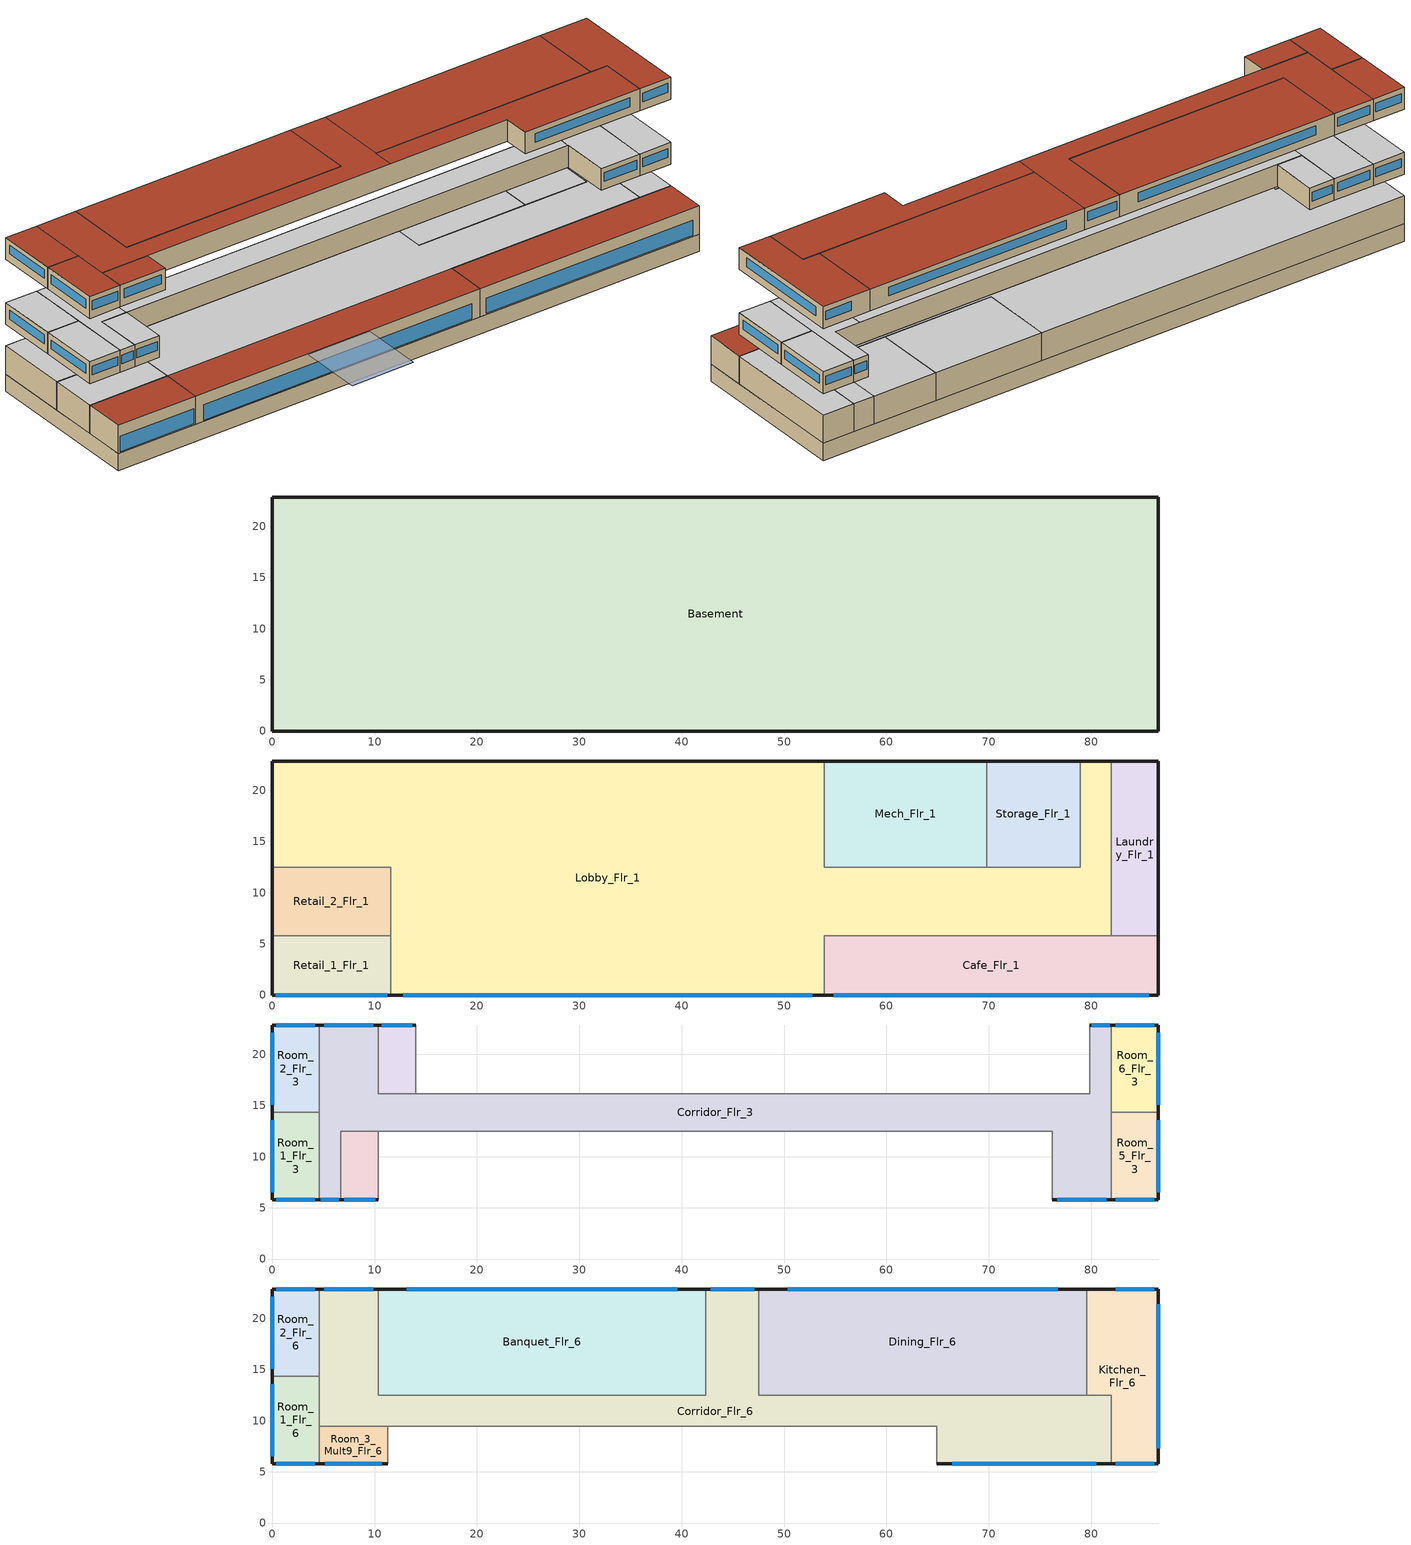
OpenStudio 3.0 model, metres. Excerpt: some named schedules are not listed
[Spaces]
Basement
 floor ground (ext-slab): 86.56,22.86 86.56,0 0,0 0,22.86 z-2.44
 wall ground (Underground Wall Non-res): 86.56,0 86.56,22.86 0,22.86 0,0 86.56,0 z-2.44:0
Storage_Flr_1
 floor to Basement (INT-FLOOR-TOPSIDE): 78.94,22.86 78.94,12.5 69.8,12.5 69.8,22.86 z0
 wall outside (Mass Non-res Ext Wall): 78.94,22.86 69.8,22.86 z0:3.96
 wall to Mech_Flr_1 (int-walls): 69.8,22.86 69.8,12.5 z0:3.96
 wall to Lobby_Flr_1 (int-walls): 69.8,12.5 78.94,12.5 78.94,22.86 z0:3.96
 ceiling adiabatic (INT-FLOOR-UNDERSIDE): 78.94,12.5 78.94,22.86 69.8,22.86 69.8,12.5 z3.96
Cafe_Flr_1
 floor to Basement (INT-FLOOR-TOPSIDE): 86.56,5.79 86.56,0 53.95,0 53.95,5.79 z0
 wall outside (Mass Non-res Ext Wall): 53.95,0 86.56,0 86.56,5.79 z0:3.96
 wall to Lobby_Flr_1 (int-walls): 81.99,5.79 53.95,5.79 53.95,0 z0:3.96
 wall to Laundry_Flr_1 (int-walls): 86.56,5.79 81.99,5.79 z0:3.96
 window (Window Non-res Fixed): 54.88,0 85.63,0 z0.15:2.29
 roof outside (IEAD Res Roof): 86.56,0 86.56,5.79 53.95,5.79 53.95,0 z3.96
Laundry_Flr_1
 floor to Basement (INT-FLOOR-TOPSIDE): 86.56,22.86 86.56,5.79 81.99,5.79 81.99,22.86 z0
 wall outside (Mass Non-res Ext Wall): 86.56,5.79 86.56,22.86 81.99,22.86 z0:3.96
 wall to Lobby_Flr_1 (int-walls): 81.99,22.86 81.99,5.79 z0:3.96
 ceiling adiabatic (INT-FLOOR-UNDERSIDE): 86.56,5.79 86.56,22.86 81.99,22.86 81.99,5.79 z3.96
Lobby_Flr_1
 floor to Basement (INT-FLOOR-TOPSIDE): 53.95,22.86 53.95,0 11.58,0 11.58,12.5 0,12.5 0,22.86 z0; 81.99,22.86 81.99,5.79 53.95,5.79 53.95,12.5 78.94,12.5 78.94,22.86 z0
 wall outside (Mass Non-res Ext Wall): 53.95,22.86 0,22.86 0,12.5 / 11.58,0 53.95,0 / 81.99,22.86 78.94,22.86 z0:3.96
 wall to Mech_Flr_1 (int-walls): 69.8,12.5 53.95,12.5 53.95,22.86 z0:3.96
 wall to Retail_2_Flr_1 (int-walls): 0,12.5 11.58,12.5 11.58,5.79 z0:3.96
 wall to Retail_1_Flr_1 (int-walls): 11.58,5.79 11.58,0 z0:3.96
 window (Window Non-res Fixed): 12.79,0 52.74,0 z0.15:2.29
 ceiling adiabatic (INT-FLOOR-UNDERSIDE): 81.99,5.79 81.99,22.86 78.94,22.86 78.94,12.5 53.95,12.5 53.95,22.86 0,22.86 0,12.5 11.58,12.5 11.58,5.79 z3.96
 roof outside (IEAD Res Roof): 53.95,0 53.95,5.79 11.58,5.79 11.58,0 z3.96
Mech_Flr_1
 floor to Basement (INT-FLOOR-TOPSIDE): 69.8,22.86 69.8,12.5 53.95,12.5 53.95,22.86 z0
 wall outside (Mass Non-res Ext Wall): 69.8,22.86 53.95,22.86 z0:3.96
 ceiling adiabatic (INT-FLOOR-UNDERSIDE): 69.8,12.5 69.8,22.86 53.95,22.86 53.95,12.5 z3.96
Retail_1_Flr_1
 floor to Basement (INT-FLOOR-TOPSIDE): 11.58,5.79 11.58,0 0,0 0,5.79 z0
 wall outside (Mass Non-res Ext Wall): 0,5.79 0,0 11.58,0 z0:3.96
 wall to Retail_2_Flr_1 (int-walls): 11.58,5.79 0,5.79 z0:3.96
 window (Window Non-res Fixed): 0.33,0 11.25,0 z0.15:2.29
 roof outside (IEAD Res Roof): 11.58,0 11.58,5.79 0,5.79 0,0 z3.96
Retail_2_Flr_1
 floor to Basement (INT-FLOOR-TOPSIDE): 11.58,12.5 11.58,5.79 0,5.79 0,12.5 z0
 wall outside (Mass Non-res Ext Wall): 0,12.5 0,5.79 z0:3.96
 ceiling adiabatic (INT-FLOOR-UNDERSIDE): 11.58,5.79 11.58,12.5 0,12.5 0,5.79 z3.96
Corridor_Flr_3
 floor adiabatic (INT-FLOOR-TOPSIDE): 10.36,22.86 10.36,12.5 6.71,12.5 6.71,5.79 4.57,5.79 4.57,22.86 z7.01; 76.2,16.15 76.2,12.5 10.36,12.5 10.36,16.15 z7.01; 81.99,22.86 81.99,5.79 76.2,5.79 76.2,16.15 79.86,16.15 79.86,22.86 z7.01
 wall outside (Mass Res Ext Wall): 4.57,5.79 6.71,5.79 / 10.36,22.86 4.57,22.86 / 81.99,22.86 79.86,22.86 / 76.2,5.79 81.99,5.79 z7.01:10.06
 wall adiabatic (int-walls): 79.86,22.86 79.86,16.15 10.36,16.15 10.36,22.86 / 6.71,5.79 6.71,12.5 76.2,12.5 76.2,5.79 z7.01:10.06
 wall to Room_5_Flr_3 (int-walls): 81.99,5.79 81.99,14.33 z7.01:10.06
 wall to Room_1_Flr_3 (int-walls): 4.57,14.33 4.57,5.79 z7.01:10.06
 wall to Room_6_Flr_3 (int-walls): 81.99,14.33 81.99,22.86 z7.01:10.06
 wall to Room_2_Flr_3 (int-walls): 4.57,22.86 4.57,14.33 z7.01:10.06
 window (Window Non-res Fixed): 4.76,5.79 6.52,5.79 / 9.86,22.86 5.08,22.86 / 81.81,22.86 80.04,22.86 / 76.71,5.79 81.48,5.79 z8.11:9.33
 ceiling adiabatic (INT-FLOOR-UNDERSIDE): 6.71,5.79 6.71,12.5 10.36,12.5 10.36,22.86 4.57,22.86 4.57,5.79 z10.06; 76.2,12.5 76.2,16.15 10.36,16.15 10.36,12.5 z10.06; 81.99,5.79 81.99,22.86 79.86,22.86 79.86,16.15 76.2,16.15 76.2,5.79 z10.06
Room_5_Flr_3
 floor adiabatic (INT-FLOOR-TOPSIDE): 86.56,14.33 86.56,5.79 81.99,5.79 81.99,14.33 z7.01
 wall outside (Mass Res Ext Wall): 81.99,5.79 86.56,5.79 86.56,14.33 z7.01:10.06
 wall to Room_6_Flr_3 (int-walls): 86.56,14.33 81.99,14.33 z7.01:10.06
 window (Window Res Fixed): 86.56,6.54 86.56,13.58 / 82.39,5.79 86.16,5.79 z8.11:9.33
 ceiling adiabatic (INT-FLOOR-UNDERSIDE): 86.56,5.79 86.56,14.33 81.99,14.33 81.99,5.79 z10.06
Room_1_Flr_3
 floor adiabatic (INT-FLOOR-TOPSIDE): 4.57,14.33 4.57,5.79 0,5.79 0,14.33 z7.01
 wall outside (Mass Res Ext Wall): 0,14.33 0,5.79 4.57,5.79 z7.01:10.06
 wall to Room_2_Flr_3 (int-walls): 4.57,14.33 0,14.33 z7.01:10.06
 window (Window Res Fixed): 0.4,5.79 4.17,5.79 / 0,13.58 0,6.54 z8.11:9.33
 ceiling adiabatic (INT-FLOOR-UNDERSIDE): 4.57,5.79 4.57,14.33 0,14.33 0,5.79 z10.06
Room_2_Flr_3
 floor adiabatic (INT-FLOOR-TOPSIDE): 4.57,22.86 4.57,14.33 0,14.33 0,22.86 z7.01
 wall outside (Mass Res Ext Wall): 4.57,22.86 0,22.86 0,14.33 z7.01:10.06
 window (Window Res Fixed): 4.17,22.86 0.4,22.86 / 0,22.11 0,15.07 z8.11:9.33
 ceiling adiabatic (INT-FLOOR-UNDERSIDE): 4.57,14.33 4.57,22.86 0,22.86 0,14.33 z10.06
Room_3_Mult19_Flr_3
 floor adiabatic (INT-FLOOR-TOPSIDE): 10.36,12.5 10.36,5.79 6.71,5.79 6.71,12.5 z7.01
 wall outside (Mass Res Ext Wall): 6.71,5.79 10.36,5.79 z7.01:10.06
 wall adiabatic (int-walls): 10.36,5.79 10.36,12.5 6.71,12.5 6.71,5.79 z7.01:10.06
 window (Window Res Fixed): 7.03,5.79 10.04,5.79 z8.11:9.33
 ceiling adiabatic (INT-FLOOR-UNDERSIDE): 10.36,5.79 10.36,12.5 6.71,12.5 6.71,5.79 z10.06
Room_4_Mult19_Flr_3
 floor adiabatic (INT-FLOOR-TOPSIDE): 14.02,22.86 14.02,16.15 10.36,16.15 10.36,22.86 z7.01
 wall outside (Mass Res Ext Wall): 14.02,22.86 10.36,22.86 z7.01:10.06
 wall adiabatic (int-walls): 10.36,22.86 10.36,16.15 14.02,16.15 14.02,22.86 z7.01:10.06
 window (Window Res Fixed): 13.7,22.86 10.68,22.86 z8.11:9.33
 ceiling adiabatic (INT-FLOOR-UNDERSIDE): 14.02,16.15 14.02,22.86 10.36,22.86 10.36,16.15 z10.06
Room_6_Flr_3
 floor adiabatic (INT-FLOOR-TOPSIDE): 86.56,22.86 86.56,14.33 81.99,14.33 81.99,22.86 z7.01
 wall outside (Mass Res Ext Wall): 86.56,14.33 86.56,22.86 81.99,22.86 z7.01:10.06
 window (Window Res Fixed): 86.56,15.07 86.56,22.11 / 86.16,22.86 82.39,22.86 z8.11:9.33
 ceiling adiabatic (INT-FLOOR-UNDERSIDE): 86.56,14.33 86.56,22.86 81.99,22.86 81.99,14.33 z10.06
Banquet_Flr_6
 floor adiabatic (INT-FLOOR-TOPSIDE): 42.37,22.86 42.37,12.5 10.36,12.5 10.36,22.86 z16.15
 wall outside (Mass Res Ext Wall): 42.37,22.86 10.36,22.86 z16.15:19.2
 wall to Corridor_Flr_6 (int-walls): 10.36,22.86 10.36,12.5 42.37,12.5 42.37,22.86 z16.15:19.2
 window (Window Non-res Fixed): 39.57,22.86 13.16,22.86 z17.26:18.48
 roof outside (IEAD Res Roof): 42.37,12.5 42.37,22.86 10.36,22.86 10.36,12.5 z19.2
Corridor_Flr_6
 floor adiabatic (INT-FLOOR-TOPSIDE): 47.55,22.86 47.55,12.5 81.99,12.5 81.99,5.79 64.92,5.79 64.92,9.45 4.57,9.45 4.57,22.86 10.36,22.86 10.36,12.5 42.37,12.5 42.37,22.86 z16.15
 wall outside (Mass Res Ext Wall): 10.36,22.86 4.57,22.86 / 47.55,22.86 42.37,22.86 / 64.92,5.79 81.99,5.79 z16.15:19.2
 wall adiabatic (int-walls): 4.57,22.86 4.57,9.45 64.92,9.45 64.92,5.79 / 81.99,12.5 47.55,12.5 z16.15:19.2
 wall to Dining_Flr_6 (int-walls): 47.55,12.5 47.55,22.86 z16.15:19.2
 wall to Kitchen_Flr_6 (int-walls): 81.99,5.79 81.99,12.5 z16.15:19.2
 window (Window Non-res Fixed): 9.86,22.86 5.08,22.86 / 47.09,22.86 42.82,22.86 / 66.42,5.79 80.5,5.79 z17.26:18.48
 roof outside (IEAD Res Roof): 47.55,9.45 47.55,22.86 42.37,22.86 42.37,12.5 10.36,12.5 10.36,22.86 4.57,22.86 4.57,9.45 z19.2; 81.99,5.79 81.99,12.5 47.55,12.5 47.55,9.45 64.92,9.45 64.92,5.79 z19.2
Room_3_Mult9_Flr_6
 floor adiabatic (INT-FLOOR-TOPSIDE): 11.28,9.45 11.28,5.79 4.57,5.79 4.57,9.45 z16.15
 wall outside (Mass Res Ext Wall): 4.57,5.79 11.28,5.79 z16.15:19.2
 wall adiabatic (int-walls): 11.28,5.79 11.28,9.45 4.57,9.45 4.57,5.79 z16.15:19.2
 window (Window Res Fixed): 5.16,5.79 10.69,5.79 z17.26:18.48
 roof outside (IEAD Res Roof): 11.28,5.79 11.28,9.45 4.57,9.45 4.57,5.79 z19.2
Dining_Flr_6
 floor adiabatic (INT-FLOOR-TOPSIDE): 79.55,22.86 79.55,12.5 47.55,12.5 47.55,22.86 z16.15
 wall outside (Mass Res Ext Wall): 79.55,22.86 47.55,22.86 z16.15:19.2
 wall to Kitchen_Flr_6 (int-walls): 79.55,12.5 79.55,22.86 z16.15:19.2
 wall adiabatic (int-walls): 47.55,12.5 79.55,12.5 z16.15:19.2
 window (Window Non-res Fixed): 76.75,22.86 50.35,22.86 z17.26:18.48
 roof outside (IEAD Res Roof): 79.55,12.5 79.55,22.86 47.55,22.86 47.55,12.5 z19.2
Kitchen_Flr_6
 floor adiabatic (INT-FLOOR-TOPSIDE): 86.56,22.86 86.56,5.79 81.99,5.79 81.99,12.5 79.55,12.5 79.55,22.86 z16.15
 wall outside (Mass Res Ext Wall): 81.99,5.79 86.56,5.79 86.56,22.86 79.55,22.86 z16.15:19.2
 wall adiabatic (int-walls): 79.55,12.5 81.99,12.5 z16.15:19.2
 window (Window Non-res Fixed): 82.39,5.79 86.16,5.79 / 86.56,7.29 86.56,21.37 / 86.16,22.86 82.39,22.86 z17.26:18.48
 roof outside (IEAD Res Roof): 86.56,5.79 86.56,22.86 79.55,22.86 79.55,12.5 81.99,12.5 81.99,5.79 z19.2
Room_1_Flr_6
 floor adiabatic (INT-FLOOR-TOPSIDE): 4.57,14.33 4.57,5.79 0,5.79 0,14.33 z16.15
 wall outside (Mass Res Ext Wall): 0,14.33 0,5.79 4.57,5.79 z16.15:19.2
 wall adiabatic (int-walls): 4.57,5.79 4.57,14.33 z16.15:19.2
 wall to Room_2_Flr_6 (int-walls): 4.57,14.33 0,14.33 z16.15:19.2
 window (Window Res Fixed): 0.4,5.79 4.17,5.79 / 0,13.58 0,6.54 z17.26:18.48
 roof outside (IEAD Res Roof): 4.57,5.79 4.57,14.33 0,14.33 0,5.79 z19.2
Room_2_Flr_6
 floor adiabatic (INT-FLOOR-TOPSIDE): 4.57,22.86 4.57,14.33 0,14.33 0,22.86 z16.15
 wall outside (Mass Res Ext Wall): 4.57,22.86 0,22.86 0,14.33 z16.15:19.2
 wall adiabatic (int-walls): 4.57,14.33 4.57,22.86 z16.15:19.2
 window (Window Res Fixed): 4.17,22.86 0.4,22.86 / 0,22.11 0,15.07 z17.26:18.48
 roof outside (IEAD Res Roof): 4.57,14.33 4.57,22.86 0,22.86 0,14.33 z19.2
shading: 37.34,-9.14 37.34,0 28.19,0 28.19,-9.14 z3.96
[Site]
USA IL-CHICAGO-OHARE: Latitude {deg}=41.77; Longitude {deg}=-87.75; Time Zone {hr}=-6; Elevation {m}=190; Terrain=City
[Building]
Ref Bldg Large Hotel New2004_v1.3_5.0: North Axis {deg}=0
[SizingPeriod:DesignDay] Barometric Pressure {Pa}=99063; Rain Indicator=0; Snow Indicator=0; Day of Month=21; Daylight Saving Time Indicator=0; Humidity Indicating Type=Wetbulb; Solar Model Indicator=ASHRAEClearSky
Name | Maximum Dry-Bulb Temperature {C} | Daily Dry-Bulb Temperature Range {deltaC} | Humidity Indicating Conditions at Maximum Dry-Bulb | Wind Speed {m/s} | Wind Direction {deg} | Sky Clearness | Month | Day Type
CHICAGO Ann Htg 99.6% Condns DB | -20.6 | 0 | -20.6 | 4.9 | 270 | 0 | 1 | WinterDesignDay
CHICAGO Ann Clg .4% Condns WB=>MDB | 31.2 | 10.7 | 25.5 | 5.3 | 230 | 1 | 7 | SummerDesignDay
[ClimateZones]
Climate Zone Institution Name 1=ASHRAE; Climate Zone Document Name 1=ANSI/ASHRAE Standard 169; Climate Zone Document Year 1=2006; Climate Zone Institution Name 2=CEC; Climate Zone Document Name 2=California Climate Zone Descriptions; Climate Zone Document Year 2=1995
[Construction]
int-walls: 1/2IN Gypsum, 1/2IN Gypsum
Mass Non-res Ext Wall: 1IN Stucco, 8IN CONCRETE HW, Mass NonRes Wall Insulation, 1/2IN Gypsum
Mass Res Ext Wall: 1IN Stucco, 8IN CONCRETE HW, Mass Res Wall Insulation, 1/2IN Gypsum
Window Non-res Fixed: NonRes Fixed Assembly Window
IEAD Res Roof: Roof Membrane, IEAD Res Roof Insulation, Metal Decking
ext-slab: HW CONCRETE, CP02 CARPET PAD
INT-FLOOR-TOPSIDE: MAT-CC05 4 HW CONCRETE, CP02 CARPET PAD
INT-FLOOR-UNDERSIDE: CP02 CARPET PAD, MAT-CC05 4 HW CONCRETE
Underground Wall Non-res: 8IN CONCRETE HW, UGWall NonRes Insulation
Window Res Fixed: Res Fixed Assembly Window
InteriorFurnishings: Std Wood 6inch
[Material] Thermal Absorptance=0.9
Name | Roughness | Thickness {m} | Conductivity {W/m-K} | Density {kg/m3} | Specific Heat {J/kg-K} | Solar Absorptance | Visible Absorptance
1/2IN Gypsum | Smooth | 0.0127 | 0.16 | 784.9 | 830 | 0.92 | 0.92
1IN Stucco | Smooth | 0.0253 | 0.6918 | 1858 | 837 | 0.92 | 0.92
8IN CONCRETE HW | Rough | 0.2032 | 1.311 | 2240 | 836.8 | 0.7 | 0.7
Mass NonRes Wall Insulation | MediumRough | 0.0495495 | 0.049 | 265 | 836.8 | 0.7 | 0.7
Mass Res Wall Insulation | MediumRough | 0.0752751 | 0.049 | 265 | 836.8 | 0.7 | 0.7
Roof Membrane | VeryRough | 0.0095 | 0.16 | 1121.29 | 1460 | 0.7 | 0.7
IEAD Res Roof Insulation | MediumRough | 0.127339 | 0.049 | 265 | 836.8 | 0.7 | 0.7
Metal Decking | MediumSmooth | 0.0015 | 45.006 | 7680 | 418.4 | 0.7 | 0.3
HW CONCRETE; MAT-CC05 4 HW CONCRETE | Rough | 0.1016 | 1.311 | 2240 | 836.8 | 0.7 | 0.7
UGWall NonRes Insulation | MediumRough | 0.0001 | 0.049 | 265 | 836.8 | 0.7 | 0.7
Std Wood 6inch | MediumSmooth | 0.15 | 0.12 | 540 | 1210 | 0.7 | 0.7
[WindowMaterial:SimpleGlazingSystem] U-Factor {W/m2-K}=3.23646; Solar Heat Gain Coefficient=0.39
NonRes Fixed Assembly Window; Res Fixed Assembly Window
[Material:NoMass]
CP02 CARPET PAD: Roughness=VeryRough; Thermal Resistance {m2-K/W}=0.2165; Thermal Absorptance=0.9; Solar Absorptance=0.7; Visible Absorptance=0.8
[People:Definition] Fraction Radiant=0.3; Enable ASHRAE 55 Comfort Warnings=No; Mean Radiant Temperature Calculation Type=ZoneAveraged; Thermal Comfort Model Type 1=FANGER
Name | Number of People Calculation Method | Number of People {people} | Space Floor Area per Person {m2/person}
Kitchen_Flr_6 People Definition | People | 5.56
Banquet_Flr_6 People Definition; Cafe_Flr_1 People Definition; Dining_Flr_6 People Definition | Area/Person |  | 1.39
Basement People Definition | Area/Person |  | 37.16
Corridor_Flr_3 People Definition; Corridor_Flr_6 People Definition | Area/Person |  | 92.9
Laundry_Flr_1 People Definition | Area/Person |  | 23.23
Lobby_Flr_1 People Definition | Area/Person |  | 3.1
Retail_1_Flr_1 People Definition; Retail_2_Flr_1 People Definition | Area/Person |  | 6.19
Room_1_Flr_3 People Definition; Room_1_Flr_6 People Definition; Room_2_Flr_3 People Definition; Room_2_Flr_6 People Definition; Room_5_Flr_3 People Definition; Room_6_Flr_3 People Definition | Area/Person |  | 26.01
Room_3_Mult19_Flr_3 People Definition; Room_3_Mult9_Flr_6 People Definition; Room_4_Mult19_Flr_3 People Definition | Area/Person |  | 16.35
Storage_Flr_1 People Definition | Area/Person |  | 46.45
[People] Activity Level Schedule=ACTIVITY_SCH; Work Efficiency Schedule=WORK_EFF_SCH; Clothing Insulation Schedule=CLOTHING_SCH; Air Velocity Schedule=AIR_VELO_SCH; Multiplier=1
Name | People Definition | Space or SpaceType | Number of People Schedule
Kitchen_Flr_6 People | Kitchen_Flr_6 People Definition | Kitchen_Flr_6 | BLDG_OCC_SCH
Banquet_Flr_6 People | Banquet_Flr_6 People Definition | Banquet_Flr_6 | BLDG_OCC_SCH
Basement People | Basement People Definition | Basement | BLDG_OCC_SCH
Cafe_Flr_1 People | Cafe_Flr_1 People Definition | Cafe_Flr_1 | BLDG_OCC_SCH
Corridor_Flr_3 People | Corridor_Flr_3 People Definition | Corridor_Flr_3 | BLDG_OCC_SCH
Corridor_Flr_6 People | Corridor_Flr_6 People Definition | Corridor_Flr_6 | BLDG_OCC_SCH
Dining_Flr_6 People | Dining_Flr_6 People Definition | Dining_Flr_6 | BLDG_OCC_SCH
Laundry_Flr_1 People | Laundry_Flr_1 People Definition | Laundry_Flr_1 | BLDG_OCC_SCH
Lobby_Flr_1 People | Lobby_Flr_1 People Definition | Lobby_Flr_1 | Lobby_Occ_Sch
Retail_1_Flr_1 People | Retail_1_Flr_1 People Definition | Retail_1_Flr_1 | BLDG_OCC_SCH
Retail_2_Flr_1 People | Retail_2_Flr_1 People Definition | Retail_2_Flr_1 | BLDG_OCC_SCH
Room_1_Flr_3 People | Room_1_Flr_3 People Definition | Room_1_Flr_3 | GuestRoom_Occ_Sch
Room_1_Flr_6 People | Room_1_Flr_6 People Definition | Room_1_Flr_6 | GuestRoom_Occ_Sch
Room_2_Flr_3 People | Room_2_Flr_3 People Definition | Room_2_Flr_3 | GuestRoom_Occ_Sch
Room_2_Flr_6 People | Room_2_Flr_6 People Definition | Room_2_Flr_6 | GuestRoom_Occ_Sch
Room_3_Mult19_Flr_3 People | Room_3_Mult19_Flr_3 People Definition | Room_3_Mult19_Flr_3 | GuestRoom_Occ_Sch
Room_3_Mult9_Flr_6 People | Room_3_Mult9_Flr_6 People Definition | Room_3_Mult9_Flr_6 | GuestRoom_Occ_Sch
Room_4_Mult19_Flr_3 People | Room_4_Mult19_Flr_3 People Definition | Room_4_Mult19_Flr_3 | GuestRoom_Occ_Sch
Room_5_Flr_3 People | Room_5_Flr_3 People Definition | Room_5_Flr_3 | GuestRoom_Occ_Sch
Room_6_Flr_3 People | Room_6_Flr_3 People Definition | Room_6_Flr_3 | GuestRoom_Occ_Sch
Storage_Flr_1 People | Storage_Flr_1 People Definition | Storage_Flr_1 | BLDG_OCC_SCH
[ThermalZone] Use Ideal Air Loads=No
Name | Multiplier | Thermostat
Kitchen_Flr_6 Thermal Zone | 1 | Kitchen_Flr_6 DualSPSched
Storage_Flr_1 Thermal Zone | 1 | Storage_Flr_1 DualSPSched
Corridor_Flr_3 Thermal Zone | 4 | Corridor_Flr_3 DualSPSched
Banquet_Flr_6 Thermal Zone | 1 | Banquet_Flr_6 DualSPSched
Basement Thermal Zone | 1 | Basement DualSPSched
Cafe_Flr_1 Thermal Zone | 1 | Cafe_Flr_1 DualSPSched
Corridor_Flr_6 Thermal Zone | 1 | Corridor_Flr_6 DualSPSched
Dining_Flr_6 Thermal Zone | 1 | Dining_Flr_6 DualSPSched
Laundry_Flr_1 Thermal Zone | 1 | Laundry_Flr_1 DualSPSched
Lobby_Flr_1 Thermal Zone | 1 | Lobby_Flr_1 DualSPSched
Mech_Flr_1 Thermal Zone | 1 | Mech_Flr_1 DualSPSched
Retail_1_Flr_1 Thermal Zone | 1 | Retail_1_Flr_1 DualSPSched
Retail_2_Flr_1 Thermal Zone | 1 | Retail_2_Flr_1 DualSPSched
Room_1_Flr_3 Thermal Zone | 4 | Room_1_Flr_3 DualSPSched
Room_1_Flr_6 Thermal Zone | 1 | Room_1_Flr_6 DualSPSched
Room_2_Flr_3 Thermal Zone | 4 | Room_2_Flr_3 DualSPSched
Room_2_Flr_6 Thermal Zone | 1 | Room_2_Flr_6 DualSPSched
Room_3_Mult19_Flr_3 Thermal Zone | 76 | Room_3_Mult19_Flr_3 DualSPSched
Room_3_Mult9_Flr_6 Thermal Zone | 9 | Room_3_Mult9_Flr_6 DualSPSched
Room_4_Mult19_Flr_3 Thermal Zone | 76 | Room_4_Mult19_Flr_3 DualSPSched
Room_5_Flr_3 Thermal Zone | 4 | Room_5_Flr_3 DualSPSched
Room_6_Flr_3 Thermal Zone | 4 | Room_6_Flr_3 DualSPSched
[Sizing:Zone] Zone Cooling Design Supply Air Temperature Input Method=SupplyAirTemperature; Zone Cooling Design Supply Air Temperature Difference {deltaC}=11.11; Zone Heating Design Supply Air Temperature Input Method=SupplyAirTemperature; Zone Heating Design Supply Air Temperature {C}=40; Zone Heating Design Supply Air Temperature Difference {deltaC}=11.11; Zone Cooling Design Supply Air Humidity Ratio {kg-H2O/kg-air}=0.0085; Zone Heating Design Supply Air Humidity Ratio {kg-H2O/kg-air}=0.008; Cooling Design Air Flow Method=DesignDay; Heating Design Air Flow Method=DesignDay; Account for Dedicated Outdoor Air System=No; Dedicated Outdoor Air System Control Strategy=NeutralSupplyAir; Dedicated Outdoor Air Low Setpoint Temperature for Design {C}=autosize; Dedicated Outdoor Air High Setpoint Temperature for Design {C}=autosize
Name | Zone Cooling Design Supply Air Temperature {C} | Cooling Minimum Air Flow {m3/s}
Kitchen_Flr_6 Thermal Zone; Storage_Flr_1 Thermal Zone; Corridor_Flr_3 Thermal Zone; Banquet_Flr_6 Thermal Zone; Basement Thermal Zone; Cafe_Flr_1 Thermal Zone; Corridor_Flr_6 Thermal Zone; Laundry_Flr_1 Thermal Zone; Lobby_Flr_1 Thermal Zone; Mech_Flr_1 Thermal Zone; Retail_1_Flr_1 Thermal Zone; Retail_2_Flr_1 Thermal Zone | 14
Dining_Flr_6 Thermal Zone | 14 | 1.84779
Room_1_Flr_3 Thermal Zone; Room_1_Flr_6 Thermal Zone; Room_2_Flr_3 Thermal Zone; Room_2_Flr_6 Thermal Zone | 12
Room_3_Mult19_Flr_3 Thermal Zone; Room_3_Mult9_Flr_6 Thermal Zone; Room_4_Mult19_Flr_3 Thermal Zone | 12.49
Room_5_Flr_3 Thermal Zone | 12.5
Room_6_Flr_3 Thermal Zone | 12.83
[Space] Part of Total Floor Area=Yes
Name | Thermal Zone | Design Specification Outdoor Air Object
Kitchen_Flr_6 | Kitchen_Flr_6 Thermal Zone | SZ DSOA Kitchen_Flr_6
Storage_Flr_1 | Storage_Flr_1 Thermal Zone | SZ DSOA Storage_Flr_1
Corridor_Flr_3 | Corridor_Flr_3 Thermal Zone | SZ DSOA Corridor_Flr_3
Banquet_Flr_6 | Banquet_Flr_6 Thermal Zone | SZ DSOA Banquet_Flr_6
Basement | Basement Thermal Zone | SZ DSOA Basement
Cafe_Flr_1 | Cafe_Flr_1 Thermal Zone | SZ DSOA Cafe_Flr_1
Corridor_Flr_6 | Corridor_Flr_6 Thermal Zone | SZ DSOA Corridor_Flr_6
Dining_Flr_6 | Dining_Flr_6 Thermal Zone | SZ DSOA Dining_Flr_6
Laundry_Flr_1 | Laundry_Flr_1 Thermal Zone | SZ DSOA Laundry_Flr_1
Lobby_Flr_1 | Lobby_Flr_1 Thermal Zone | SZ DSOA Lobby_Flr_1
Mech_Flr_1 | Mech_Flr_1 Thermal Zone | SZ DSOA Mech_Flr_1
Retail_1_Flr_1 | Retail_1_Flr_1 Thermal Zone | SZ DSOA Retail_1_Flr_1
Retail_2_Flr_1 | Retail_2_Flr_1 Thermal Zone | SZ DSOA Retail_2_Flr_1
Room_1_Flr_3 | Room_1_Flr_3 Thermal Zone | SZ DSOA Room_1_Flr_3
Room_1_Flr_6 | Room_1_Flr_6 Thermal Zone | SZ DSOA Room_1_Flr_6
Room_2_Flr_3 | Room_2_Flr_3 Thermal Zone | SZ DSOA Room_2_Flr_3
Room_2_Flr_6 | Room_2_Flr_6 Thermal Zone | SZ DSOA Room_2_Flr_6
Room_3_Mult19_Flr_3 | Room_3_Mult19_Flr_3 Thermal Zone | SZ DSOA Room_3_Mult19_Flr_3
Room_3_Mult9_Flr_6 | Room_3_Mult9_Flr_6 Thermal Zone | SZ DSOA Room_3_Mult9_Flr_6
Room_4_Mult19_Flr_3 | Room_4_Mult19_Flr_3 Thermal Zone | SZ DSOA Room_4_Mult19_Flr_3
Room_5_Flr_3 | Room_5_Flr_3 Thermal Zone | SZ DSOA Room_5_Flr_3
Room_6_Flr_3 | Room_6_Flr_3 Thermal Zone | SZ DSOA Room_6_Flr_3
[ThermostatSetpoint:DualSetpoint]
Name | Heating Setpoint Temperature Schedule | Cooling Setpoint Temperature Schedule
Kitchen_Flr_6 DualSPSched | Kitchen_HTGSETP_SCH | Kitchen_CLGSETP_SCH
Storage_Flr_1 DualSPSched; Corridor_Flr_3 DualSPSched; Corridor_Flr_6 DualSPSched; Mech_Flr_1 DualSPSched | Corr_HTGSETP_SCH | Corr_CLGSETP_SCH
Banquet_Flr_6 DualSPSched; Basement DualSPSched; Cafe_Flr_1 DualSPSched; Dining_Flr_6 DualSPSched; Laundry_Flr_1 DualSPSched; Lobby_Flr_1 DualSPSched; Retail_1_Flr_1 DualSPSched; Retail_2_Flr_1 DualSPSched | HTGSETP_SCH | CLGSETP_SCH
Room_1_Flr_3 DualSPSched; Room_1_Flr_6 DualSPSched; Room_2_Flr_3 DualSPSched; Room_2_Flr_6 DualSPSched; Room_3_Mult19_Flr_3 DualSPSched; Room_3_Mult9_Flr_6 DualSPSched; Room_4_Mult19_Flr_3 DualSPSched; Room_5_Flr_3 DualSPSched; Room_6_Flr_3 DualSPSched | Guest_HTGSETP_SCH | Guest_CLGSETP_SCH
[Lights:Definition] Design Level Calculation Method=Watts/Area; Fraction Radiant=0.7; Fraction Visible=0.2; Return Air Fraction=0; Return Air Fraction Calculated from Plenum Temperature=No
Name | Watts per Space Floor Area {W/m2}
Banquet_Flr_6_Lights Definition; Cafe_Flr_1_Lights Definition; Dining_Flr_6_Lights Definition | 13.99
Basement_Lights Definition | 10.76
Corridor_Flr_3_Lights Definition; Corridor_Flr_6_Lights Definition | 5.38
Kitchen_Flr_6_Lights Definition | 12.91
Laundry_Flr_1_Lights Definition | 6.46
Lobby_Flr_1_Lights Definition; Room_1_Flr_3_Lights Definition; Room_1_Flr_6_Lights Definition; Room_2_Flr_3_Lights Definition; Room_2_Flr_6_Lights Definition; Room_3_Mult19_Flr_3_Lights Definition; Room_3_Mult9_Flr_6_Lights Definition; Room_4_Mult19_Flr_3_Lights Definition; Room_5_Flr_3_Lights Definition; Room_6_Flr_3_Lights Definition | 11.84
Mech_Flr_1_Lights Definition; Retail_1_Flr_1_Lights Definition; Retail_2_Flr_1_Lights Definition | 16.14
Storage_Flr_1_Lights Definition | 9.68
[Lights] Fraction Replaceable=1
Name | Lights Definition | Space or SpaceType | Schedule
Banquet_Flr_6_Lights | Banquet_Flr_6_Lights Definition | Banquet_Flr_6 | BLDG_LIGHT_SCH
Basement_Lights | Basement_Lights Definition | Basement | BLDG_LIGHT_SCH
Cafe_Flr_1_Lights | Cafe_Flr_1_Lights Definition | Cafe_Flr_1 | BLDG_LIGHT_SCH
Corridor_Flr_3_Lights | Corridor_Flr_3_Lights Definition | Corridor_Flr_3 | BLDG_LIGHT_SCH
Corridor_Flr_6_Lights | Corridor_Flr_6_Lights Definition | Corridor_Flr_6 | BLDG_LIGHT_SCH
Dining_Flr_6_Lights | Dining_Flr_6_Lights Definition | Dining_Flr_6 | BLDG_LIGHT_SCH
Kitchen_Flr_6_Lights | Kitchen_Flr_6_Lights Definition | Kitchen_Flr_6 | BLDG_LIGHT_SCH
Laundry_Flr_1_Lights | Laundry_Flr_1_Lights Definition | Laundry_Flr_1 | BLDG_LIGHT_SCH
Lobby_Flr_1_Lights | Lobby_Flr_1_Lights Definition | Lobby_Flr_1 | BLDG_LIGHT_SCH
Mech_Flr_1_Lights | Mech_Flr_1_Lights Definition | Mech_Flr_1 | BLDG_LIGHT_SCH
Retail_1_Flr_1_Lights | Retail_1_Flr_1_Lights Definition | Retail_1_Flr_1 | BLDG_LIGHT_SCH
Retail_2_Flr_1_Lights | Retail_2_Flr_1_Lights Definition | Retail_2_Flr_1 | BLDG_LIGHT_SCH
Room_1_Flr_3_Lights | Room_1_Flr_3_Lights Definition | Room_1_Flr_3 | GuestRoom_Ltg_Sch_Base
Room_1_Flr_6_Lights | Room_1_Flr_6_Lights Definition | Room_1_Flr_6 | GuestRoom_Ltg_Sch_Base
Room_2_Flr_3_Lights | Room_2_Flr_3_Lights Definition | Room_2_Flr_3 | GuestRoom_Ltg_Sch_Base
Room_2_Flr_6_Lights | Room_2_Flr_6_Lights Definition | Room_2_Flr_6 | GuestRoom_Ltg_Sch_Base
Room_3_Mult19_Flr_3_Lights | Room_3_Mult19_Flr_3_Lights Definition | Room_3_Mult19_Flr_3 | GuestRoom_Ltg_Sch_Base
Room_3_Mult9_Flr_6_Lights | Room_3_Mult9_Flr_6_Lights Definition | Room_3_Mult9_Flr_6 | GuestRoom_Ltg_Sch_Base
Room_4_Mult19_Flr_3_Lights | Room_4_Mult19_Flr_3_Lights Definition | Room_4_Mult19_Flr_3 | GuestRoom_Ltg_Sch_Base
Room_5_Flr_3_Lights | Room_5_Flr_3_Lights Definition | Room_5_Flr_3 | GuestRoom_Ltg_Sch_Base
Room_6_Flr_3_Lights | Room_6_Flr_3_Lights Definition | Room_6_Flr_3 | GuestRoom_Ltg_Sch_Base
Storage_Flr_1_Lights | Storage_Flr_1_Lights Definition | Storage_Flr_1 | BLDG_LIGHT_SCH
[ElectricEquipment:Definition]
Name | Design Level Calculation Method | Design Level {W} | Fraction Latent | Fraction Radiant | Fraction Lost | Watts per Space Floor Area {W/m2}
Banquet_Flr_6_MiscPlug_Equip Definition; Dining_Flr_6_MiscPlug_Equip Definition | EquipmentLevel | 22492 | 0 | 0.5 | 0
Basement_MiscPlug_Equip Definition; Cafe_Flr_1_MiscPlug_Equip Definition; Mech_Flr_1_MiscPlug_Equip Definition | Watts/Area |  | 0 | 0.5 | 0 | 5.38
Kitchen_Flr_6_ExhFan_Equip Definition | EquipmentLevel | 698 | 0 | 0 | 1
Kitchen_Flr_6_MiscElec_Equip Definition | EquipmentLevel | 52481 | 0.2 | 0.5 | 0.1
Laundry_Flr_1_MiscPlug_Equip Definition | EquipmentLevel | 4813 | 0 | 0.5 | 0
Laundry_Flr_1_ExhFan_Equip Definition | EquipmentLevel | 87 | 0 | 0 | 1
Lobby_Flr_1_MiscPlug_Equip Definition | Watts/Area |  | 0 | 0.5 | 0 | 8.07
Retail_1_Flr_1_MiscPlug_Equip Definition; Retail_2_Flr_1_MiscPlug_Equip Definition | Watts/Area |  | 0 | 0.5 | 0 | 10.76
Room_1_Flr_3_PlugMisc_Equip Definition; Room_1_Flr_6_PlugMisc_Equip Definition; Room_2_Flr_3_PlugMisc_Equip Definition; Room_2_Flr_6_PlugMisc_Equip Definition; Room_3_Mult19_Flr_3_PlugMisc_Equip Definition; Room_3_Mult9_Flr_6_PlugMisc_Equip Definition; Room_4_Mult19_Flr_3_PlugMisc_Equip Definition; Room_5_Flr_3_PlugMisc_Equip Definition; Room_6_Flr_3_PlugMisc_Equip Definition | Watts/Area |  | 0 | 0.5 | 0 | 14.3
Storage_Flr_1_MiscPlug_Equip Definition | Watts/Area |  | 0 | 0.5 | 0 | 2.69
[ElectricEquipment]
Name | Electric Equipment Definition | Space or SpaceType | Schedule
Banquet_Flr_6_MiscPlug_Equip | Banquet_Flr_6_MiscPlug_Equip Definition | Banquet_Flr_6 | Kitchen_Elec_Equip_SCH
Basement_MiscPlug_Equip | Basement_MiscPlug_Equip Definition | Basement | BLDG_EQUIP_SCH
Cafe_Flr_1_MiscPlug_Equip | Cafe_Flr_1_MiscPlug_Equip Definition | Cafe_Flr_1 | BLDG_EQUIP_SCH
Dining_Flr_6_MiscPlug_Equip | Dining_Flr_6_MiscPlug_Equip Definition | Dining_Flr_6 | Kitchen_Elec_Equip_SCH
Kitchen_Flr_6_ExhFan_Equip | Kitchen_Flr_6_ExhFan_Equip Definition | Kitchen_Flr_6 | Kitchen_Exhaust_SCH
Kitchen_Flr_6_MiscElec_Equip | Kitchen_Flr_6_MiscElec_Equip Definition | Kitchen_Flr_6 | Kitchen_Elec_Equip_SCH
Laundry_Flr_1_MiscPlug_Equip | Laundry_Flr_1_MiscPlug_Equip Definition | Laundry_Flr_1 | LaundryRoom_Eqp_Elec_Sch
Laundry_Flr_1_ExhFan_Equip | Laundry_Flr_1_ExhFan_Equip Definition | Laundry_Flr_1 | ALWAYS_ON
Lobby_Flr_1_MiscPlug_Equip | Lobby_Flr_1_MiscPlug_Equip Definition | Lobby_Flr_1 | BLDG_EQUIP_SCH
Mech_Flr_1_MiscPlug_Equip | Mech_Flr_1_MiscPlug_Equip Definition | Mech_Flr_1 | BLDG_EQUIP_SCH
Retail_1_Flr_1_MiscPlug_Equip | Retail_1_Flr_1_MiscPlug_Equip Definition | Retail_1_Flr_1 | BLDG_EQUIP_SCH
Retail_2_Flr_1_MiscPlug_Equip | Retail_2_Flr_1_MiscPlug_Equip Definition | Retail_2_Flr_1 | BLDG_EQUIP_SCH
Room_1_Flr_3_PlugMisc_Equip | Room_1_Flr_3_PlugMisc_Equip Definition | Room_1_Flr_3 | GuestRoom_Eqp_Sch
Room_1_Flr_6_PlugMisc_Equip | Room_1_Flr_6_PlugMisc_Equip Definition | Room_1_Flr_6 | GuestRoom_Eqp_Sch
Room_2_Flr_3_PlugMisc_Equip | Room_2_Flr_3_PlugMisc_Equip Definition | Room_2_Flr_3 | GuestRoom_Eqp_Sch
Room_2_Flr_6_PlugMisc_Equip | Room_2_Flr_6_PlugMisc_Equip Definition | Room_2_Flr_6 | GuestRoom_Eqp_Sch
Room_3_Mult19_Flr_3_PlugMisc_Equip | Room_3_Mult19_Flr_3_PlugMisc_Equip Definition | Room_3_Mult19_Flr_3 | GuestRoom_Eqp_Sch
Room_3_Mult9_Flr_6_PlugMisc_Equip | Room_3_Mult9_Flr_6_PlugMisc_Equip Definition | Room_3_Mult9_Flr_6 | GuestRoom_Eqp_Sch
Room_4_Mult19_Flr_3_PlugMisc_Equip | Room_4_Mult19_Flr_3_PlugMisc_Equip Definition | Room_4_Mult19_Flr_3 | GuestRoom_Eqp_Sch
Room_5_Flr_3_PlugMisc_Equip | Room_5_Flr_3_PlugMisc_Equip Definition | Room_5_Flr_3 | GuestRoom_Eqp_Sch
Room_6_Flr_3_PlugMisc_Equip | Room_6_Flr_3_PlugMisc_Equip Definition | Room_6_Flr_3 | GuestRoom_Eqp_Sch
Storage_Flr_1_MiscPlug_Equip | Storage_Flr_1_MiscPlug_Equip Definition | Storage_Flr_1 | BLDG_EQUIP_SCH
[GasEquipment:Definition] Design Level Calculation Method=EquipmentLevel
Name | Design Level {W} | Fraction Latent | Fraction Radiant | Fraction Lost
Kitchen_Flr_6_MiscGas_Equip Definition | 166606 | 0.1 | 0.2 | 0.7
Laundry_Flr_1_MiscGas_Equip Definition | 41818 | 0 | 0.5 | 0
[GasEquipment]
Name | Gas Equipment Definition | Space or SpaceType | Schedule
Kitchen_Flr_6_MiscGas_Equip | Kitchen_Flr_6_MiscGas_Equip Definition | Kitchen_Flr_6 | Kitchen_Gas_Equip_SCH
Laundry_Flr_1_MiscGas_Equip | Laundry_Flr_1_MiscGas_Equip Definition | Laundry_Flr_1 | LaundryRoom_Eqp_Gas_Sch
[Exterior:Lights:Definition]
Exterior Facade Lighting Definition: Design Level {W}=16753
[Exterior:Lights]
Exterior Facade Lighting: Exterior Lights Definition=Exterior Facade Lighting Definition; Schedule=ALWAYS_ON; Control Option=AstronomicalClock
[Exterior:FuelEquipment:Definition]
Elevators Definition: Design Level {W}=122222
[Exterior:FuelEquipment]
Elevators: Exterior Fuel Equipment Definition=Elevators Definition; Schedule=BLDG_ELEVATORS; Fuel Use Type=Electricity
[SpaceInfiltration:DesignFlowRate] Schedule=INFIL_QUARTER_ON_SCH; Design Flow Rate Calculation Method=Flow/ExteriorWallArea; Flow per Exterior Surface Area {m3/s-m2}=0.000302; Constant Term Coefficient=1; Temperature Term Coefficient=0; Velocity Term Coefficient=0; Velocity Squared Term Coefficient=0
Name | Space or SpaceType
Banquet_Flr_6_Infiltration | Banquet_Flr_6
Cafe_Flr_1_Infiltration | Cafe_Flr_1
Corridor_Flr_3_Infiltration | Corridor_Flr_3
Corridor_Flr_6_Infiltration | Corridor_Flr_6
Dining_Flr_6_Infiltration | Dining_Flr_6
Kitchen_Flr_6_Infiltration | Kitchen_Flr_6
Laundry_Flr_1_Infiltration | Laundry_Flr_1
Lobby_Flr_1_Infiltration | Lobby_Flr_1
Mech_Flr_1_Infiltration | Mech_Flr_1
Retail_1_Flr_1_Infiltration | Retail_1_Flr_1
Retail_2_Flr_1_Infiltration | Retail_2_Flr_1
Room_1_Flr_3_Infiltration | Room_1_Flr_3
Room_1_Flr_6_Infiltration | Room_1_Flr_6
Room_2_Flr_3_Infiltration | Room_2_Flr_3
Room_2_Flr_6_Infiltration | Room_2_Flr_6
Room_3_Mult19_Flr_3_Infiltration | Room_3_Mult19_Flr_3
Room_3_Mult9_Flr_6_Infiltration | Room_3_Mult9_Flr_6
Room_4_Mult19_Flr_3_Infiltration | Room_4_Mult19_Flr_3
Room_5_Flr_3_Infiltration | Room_5_Flr_3
Room_6_Flr_3_Infiltration | Room_6_Flr_3
Storage_Flr_1_Infiltration | Storage_Flr_1
[InternalMass:Definition] Construction=InteriorFurnishings; Design Level Calculation Method=SurfaceArea
Name | Surface Area {m2}
Banquet_Flr_6 Internal Mass Definition; Dining_Flr_6 Internal Mass Definition | 663.3149
Basement Internal Mass Definition | 3957.66
Cafe_Flr_1 Internal Mass Definition | 377.7238
Corridor_Flr_3 Internal Mass Definition | 778.8094
Corridor_Flr_6 Internal Mass Definition | 824.2494
Kitchen_Flr_6 Internal Mass Definition | 206.6089
Laundry_Flr_1 Internal Mass Definition | 156.0789
Lobby_Flr_1 Internal Mass Definition | 2616.37
Mech_Flr_1 Internal Mass Definition | 328.4864
Retail_1_Flr_1 Internal Mass Definition | 134.1427
Retail_2_Flr_1 Internal Mass Definition | 155.3378
Room_1_Flr_3 Internal Mass Definition; Room_1_Flr_6 Internal Mass Definition; Room_5_Flr_3 Internal Mass Definition | 78.044
Room_2_Flr_3 Internal Mass Definition; Room_2_Flr_6 Internal Mass Definition; Room_6_Flr_3 Internal Mass Definition | 78.0349
Room_3_Mult19_Flr_3 Internal Mass Definition | 49.0477
Room_3_Mult9_Flr_6 Internal Mass Definition; Room_4_Mult19_Flr_3 Internal Mass Definition | 49.0611
Storage_Flr_1 Internal Mass Definition | 189.5185
[InternalMass] Multiplier=1
Name | Internal Mass Definition | Space or SpaceType
Banquet_Flr_6 Internal Mass | Banquet_Flr_6 Internal Mass Definition | Banquet_Flr_6
Basement Internal Mass | Basement Internal Mass Definition | Basement
Cafe_Flr_1 Internal Mass | Cafe_Flr_1 Internal Mass Definition | Cafe_Flr_1
Corridor_Flr_3 Internal Mass | Corridor_Flr_3 Internal Mass Definition | Corridor_Flr_3
Corridor_Flr_6 Internal Mass | Corridor_Flr_6 Internal Mass Definition | Corridor_Flr_6
Dining_Flr_6 Internal Mass | Dining_Flr_6 Internal Mass Definition | Dining_Flr_6
Kitchen_Flr_6 Internal Mass | Kitchen_Flr_6 Internal Mass Definition | Kitchen_Flr_6
Laundry_Flr_1 Internal Mass | Laundry_Flr_1 Internal Mass Definition | Laundry_Flr_1
Lobby_Flr_1 Internal Mass | Lobby_Flr_1 Internal Mass Definition | Lobby_Flr_1
Mech_Flr_1 Internal Mass | Mech_Flr_1 Internal Mass Definition | Mech_Flr_1
Retail_1_Flr_1 Internal Mass | Retail_1_Flr_1 Internal Mass Definition | Retail_1_Flr_1
Retail_2_Flr_1 Internal Mass | Retail_2_Flr_1 Internal Mass Definition | Retail_2_Flr_1
Room_1_Flr_3 Internal Mass | Room_1_Flr_3 Internal Mass Definition | Room_1_Flr_3
Room_1_Flr_6 Internal Mass | Room_1_Flr_6 Internal Mass Definition | Room_1_Flr_6
Room_2_Flr_3 Internal Mass | Room_2_Flr_3 Internal Mass Definition | Room_2_Flr_3
Room_2_Flr_6 Internal Mass | Room_2_Flr_6 Internal Mass Definition | Room_2_Flr_6
Room_3_Mult19_Flr_3 Internal Mass | Room_3_Mult19_Flr_3 Internal Mass Definition | Room_3_Mult19_Flr_3
Room_3_Mult9_Flr_6 Internal Mass | Room_3_Mult9_Flr_6 Internal Mass Definition | Room_3_Mult9_Flr_6
Room_4_Mult19_Flr_3 Internal Mass | Room_4_Mult19_Flr_3 Internal Mass Definition | Room_4_Mult19_Flr_3
Room_5_Flr_3 Internal Mass | Room_5_Flr_3 Internal Mass Definition | Room_5_Flr_3
Room_6_Flr_3 Internal Mass | Room_6_Flr_3 Internal Mass Definition | Room_6_Flr_3
Storage_Flr_1 Internal Mass | Storage_Flr_1 Internal Mass Definition | Storage_Flr_1
[DesignSpecification:OutdoorAir]
SZ DSOA Banquet_Flr_6; SZ DSOA Cafe_Flr_1; SZ DSOA Dining_Flr_6; SZ DSOA Lobby_Flr_1: Outdoor Air Flow per Person {m3/s-person}=0.01
SZ DSOA Basement; SZ DSOA Corridor_Flr_3; SZ DSOA Corridor_Flr_6; SZ DSOA Mech_Flr_1: Outdoor Air Flow per Floor Area {m3/s-m2}=0.00025
SZ DSOA Kitchen_Flr_6: Outdoor Air Flow per Person {m3/s-person}=0.008
SZ DSOA Laundry_Flr_1: Outdoor Air Flow Rate {m3/s}=0.236
SZ DSOA Retail_1_Flr_1; SZ DSOA Retail_2_Flr_1: Outdoor Air Flow per Floor Area {m3/s-m2}=0.00152
SZ DSOA Room_1_Flr_3; SZ DSOA Room_1_Flr_6; SZ DSOA Room_2_Flr_3; SZ DSOA Room_2_Flr_6; SZ DSOA Room_5_Flr_3; SZ DSOA Room_6_Flr_3: Outdoor Air Flow Rate {m3/s}=0.01416
SZ DSOA Room_3_Mult19_Flr_3; SZ DSOA Room_4_Mult19_Flr_3: Outdoor Air Flow Rate {m3/s}=0.26904
SZ DSOA Room_3_Mult9_Flr_6: Outdoor Air Flow Rate {m3/s}=0.12744
SZ DSOA Storage_Flr_1: Outdoor Air Flow per Floor Area {m3/s-m2}=0.00076
[AirTerminal:SingleDuct:ConstantVolume:NoReheat] Availability Schedule=ALWAYS_ON
Name | Maximum Air Flow Rate {m3/s}
Room_1_Flr_3 Direct Air; Room_1_Flr_6 Direct Air; Room_2_Flr_3 Direct Air; Room_2_Flr_6 Direct Air; Room_5_Flr_3 Direct Air; Room_6_Flr_3 Direct Air | 0.01416
Room_3_Mult19_Flr_3 Direct Air; Room_4_Mult19_Flr_3 Direct Air | 0.26904
Room_3_Mult9_Flr_6 Direct Air | 0.12744
[Schedule:Compact]
BLDG_OCC_SCH: Through: 12/31, For: Weekdays, Until: 06:00, 0.9, Until: 07:00, 0.7, Until: 09:00, 0.4, Until: 15:00, 0.2, Until: 16:00, 0.3, Until: 19:00, 0.5, Until: 21:00, 0.7, Until: 22:00, 0.8, Until: 24:00, 0.9, For: SummerDesignDay, Until: 24:00, 1, For: Saturday, Until: 06:00, 0.9, Until: 07:00, 0.7, Until: 09:00, 0.5, Until: 17:00, 0.3, Until: 18:00, 0.5, Until: 21:00, 0.6, Until: 24:00, 0.7, For: WinterDesignDay, Until: 24:00, 0, For: Sunday Holidays AllOtherDays, Until: 08:00, 0.7, Until: 11:00, 0.5, Until: 13:00, 0.3, Until: 16:00, 0.2, Until: 17:00, 0.3, Until: 19:00, 0.4, Until: 21:00, 0.6, Until: 24:00, 0.8
ACTIVITY_SCH: Through: 12/31, For: AllDays, Until: 24:00, 120
WORK_EFF_SCH: Through: 12/31, For: AllDays, Until: 24:00, 0
CLOTHING_SCH: Through: 04/30, For: AllDays, Until: 24:00, 1, Through: 09/30, For: AllDays, Until: 24:00, 0.5, Through: 12/31, For: AllDays, Until: 24:00, 1
AIR_VELO_SCH: Through: 12/31, For: AllDays, Until: 24:00, 0.2
ALWAYS_ON: Through: 12/31, For: AllDays, Until: 24:00, 1
Lobby_Occ_Sch: Through: 12/31, For: Weekdays, Until: 05:00, 0.1, Until: 06:00, 0.3, Until: 10:00, 0.7, Until: 16:00, 0.2, Until: 18:00, 0.4, Until: 22:00, 0.2, Until: 24:00, 0.1, For: Saturday Sunday Holidays, Until: 06:00, 0.1, Until: 07:00, 0.3, Until: 10:00, 0.7, Until: 22:00, 0.2, Until: 24:00, 0.1, For: WinterDesignDay, Until: 24:00, 0, For: SummerDesignDay CustomDay1 CustomDay2, Until: 24:00, 1
GuestRoom_Occ_Sch: Through: 12/31, For: Weekdays, Until: 06:00, 0.65, Until: 07:00, 0.5, Until: 09:00, 0.28, Until: 15:00, 0.13, Until: 16:00, 0.2, Until: 19:00, 0.35, Until: 21:00, 0.5, Until: 22:00, 0.58, Until: 24:00, 0.65, For: Saturday Sunday Holidays, Until: 06:00, 0.65, Until: 07:00, 0.5, Until: 09:00, 0.34, Until: 17:00, 0.2, Until: 18:00, 0.34, Until: 19:00, 0.35, Until: 21:00, 0.65, Until: 24:00, 0.5, For: WinterDesignDay, Until: 24:00, 0, For: SummerDesignDay CustomDay1 CustomDay2, Until: 24:00, 1
BLDG_LIGHT_SCH: Through: 12/31, For: Weekdays, Until: 01:00, 0.2, Until: 02:00, 0.15, Until: 05:00, 0.1, Until: 06:00, 0.2, Until: 07:00, 0.4, Until: 08:00, 0.5, Until: 10:00, 0.4, Until: 18:00, 0.25, Until: 19:00, 0.6, Until: 20:00, 0.8, Until: 21:00, 0.9, Until: 22:00, 0.8, Until: 23:00, 0.6, Until: 24:00, 0.3, For: Saturday, Until: 02:00, 0.2, Until: 06:00, 0.1, Until: 08:00, 0.3, Until: 10:00, 0.4, Until: 11:00, 0.3, Until: 18:00, 0.25, Until: 19:00, 0.6, Until: 22:00, 0.7, Until: 23:00, 0.6, Until: 24:00, 0.3, For: SummerDesignDay, Until: 24:00, 1, For: WinterDesignDay, Until: 24:00, 0, For: Sunday Holidays AllOtherDays, Until: 02:00, 0.3, Until: 06:00, 0.2, Until: 07:00, 0.3, Until: 09:00, 0.4, Until: 13:00, 0.3, Until: 18:00, 0.2, Until: 19:00, 0.5, Until: 20:00, 0.7, Until: 21:00, 0.8, Until: 22:00, 0.6, Until: 23:00, 0.5, Until: 24:00, 0.3
GuestRoom_Ltg_Sch_Base: Through: 12/31, For: Weekdays, Until: 01:00, 0.22, Until: 02:00, 0.17, Until: 05:00, 0.11, Until: 06:00, 0.22, Until: 07:00, 0.44, Until: 08:00, 0.56, Until: 10:00, 0.44, Until: 18:00, 0.28, Until: 19:00, 0.67, Until: 20:00, 0.89, Until: 21:00, 1, Until: 22:00, 0.89, Until: 23:00, 0.67, Until: 24:00, 0.33, For: Saturday Sunday Holidays, Until: 02:00, 0.26, Until: 06:00, 0.11, Until: 08:00, 0.41, Until: 10:00, 0.56, Until: 11:00, 0.41, Until: 18:00, 0.33, Until: 19:00, 0.85, Until: 22:00, 1, Until: 23:00, 0.85, Until: 24:00, 0.41, For: WinterDesignDay, Until: 24:00, 0, For: SummerDesignDay CustomDay1 CustomDay2, Until: 24:00, 1
Kitchen_Elec_Equip_SCH: Through: 12/31, For: Weekday, Until: 06:00, 0.1, Until: 07:00, 0.25, Until: 09:00, 0.35, Until: 10:00, 0.25, Until: 13:00, 0.35, Until: 16:00, 0.25, Until: 19:00, 0.35, Until: 24:00, 0.25, For: Saturday, Until: 06:00, 0.1, Until: 07:00, 0.25, Until: 09:00, 0.35, Until: 10:00, 0.25, Until: 13:00, 0.35, Until: 16:00, 0.25, Until: 19:00, 0.35, Until: 24:00, 0.25, For: SummerDesignDay, Until: 24:00, 0.35, For: WinterDesignDay, Until: 24:00, 0, For: Sunday Holidays AllOtherDays, Until: 06:00, 0.1, Until: 07:00, 0.25, Until: 09:00, 0.35, Until: 10:00, 0.25, Until: 13:00, 0.35, Until: 16:00, 0.25, Until: 19:00, 0.35, Until: 24:00, 0.25
BLDG_EQUIP_SCH: Through: 12/31, For: Weekdays, Until: 01:00, 0.3, Until: 02:00, 0.25, Until: 05:00, 0.2, Until: 06:00, 0.3, Until: 07:00, 0.5, Until: 08:00, 0.6, Until: 10:00, 0.5, Until: 18:00, 0.35, Until: 19:00, 0.7, Until: 20:00, 0.9, Until: 21:00, 0.95, Until: 22:00, 0.9, Until: 23:00, 0.7, Until: 24:00, 0.4, For: Saturday, Until: 02:00, 0.3, Until: 06:00, 0.2, Until: 08:00, 0.4, Until: 10:00, 0.5, Until: 11:00, 0.4, Until: 18:00, 0.35, Until: 19:00, 0.7, Until: 22:00, 0.8, Until: 23:00, 0.7, Until: 24:00, 0.4, For: SummerDesignDay, Until: 24:00, 1, For: WinterDesignDay, Until: 24:00, 0, For: Sunday Holidays AllOtherDays, Until: 02:00, 0.4, Until: 06:00, 0.3, Until: 07:00, 0.4, Until: 09:00, 0.5, Until: 13:00, 0.4, Until: 18:00, 0.3, Until: 19:00, 0.6, Until: 20:00, 0.8, Until: 21:00, 0.9, Until: 22:00, 0.7, Until: 23:00, 0.6, Until: 24:00, 0.4
Kitchen_Exhaust_SCH: Through: 12/31, For: AllDays, Until: 07:00, 0, Until: 24:00, 1
LaundryRoom_Eqp_Elec_Sch: Through: 12/31, For: Weekdays Saturday Sunday Holidays, Until: 08:00, 0, Until: 16:00, 1, Until: 24:00, 0, For: WinterDesignDay, Until: 24:00, 0, For: SummerDesignDay CustomDay1 CustomDay2, Until: 24:00, 1
GuestRoom_Eqp_Sch: Through: 12/31, For: Weekdays, Until: 06:00, 0.2, Until: 07:00, 0.62, Until: 08:00, 0.9, Until: 10:00, 0.43, Until: 17:00, 0.26, Until: 19:00, 0.51, Until: 20:00, 0.49, Until: 21:00, 0.66, Until: 22:00, 0.7, Until: 23:00, 0.35, Until: 24:00, 0.2, For: Saturday Sunday Holidays, Until: 06:00, 0.2, Until: 07:00, 0.3, Until: 08:00, 0.62, Until: 09:00, 0.9, Until: 10:00, 0.62, Until: 17:00, 0.29, Until: 18:00, 0.43, Until: 19:00, 0.51, Until: 20:00, 0.49, Until: 21:00, 0.66, Until: 22:00, 0.7, Until: 23:00, 0.35, Until: 24:00, 0.2, For: WinterDesignDay, Until: 24:00, 0, For: SummerDesignDay CustomDay1 CustomDay2, Until: 24:00, 1
Kitchen_Gas_Equip_SCH: Through: 12/31, For: Weekdays Saturday, Until: 05:00, 0.02, Until: 06:00, 0.05, Until: 07:00, 0.1, Until: 08:00, 0.15, Until: 09:00, 0.2, Until: 10:00, 0.15, Until: 13:00, 0.25, Until: 14:00, 0.2, Until: 15:00, 0.15, Until: 16:00, 0.2, Until: 19:00, 0.3, Until: 21:00, 0.2, Until: 22:00, 0.15, Until: 23:00, 0.1, Until: 24:00, 0.05, For: SummerDesignDay, Until: 24:00, 0.25, For: WinterDesignDay, Until: 24:00, 0, For: Sunday Holidays AllOtherDays, Until: 05:00, 0.02, Until: 06:00, 0.05, Until: 07:00, 0.1, Until: 08:00, 0.15, Until: 09:00, 0.2, Until: 10:00, 0.15, Until: 13:00, 0.25, Until: 14:00, 0.2, Until: 15:00, 0.15, Until: 16:00, 0.2, Until: 19:00, 0.3, Until: 21:00, 0.2, Until: 22:00, 0.15, Until: 23:00, 0.1, Until: 24:00, 0.05
LaundryRoom_Eqp_Gas_Sch: Through: 12/31, For: Weekdays Saturday Sunday Holidays, Until: 9:00, 0, Until: 17:00, 1, Until: 24:00, 0, For: WinterDesignDay, Until: 24:00, 0, For: SummerDesignDay CustomDay1 CustomDay2, Until: 24:00, 1
BLDG_ELEVATORS: Through: 12/31, For: AllDays, Until: 04:00, 0.05, Until: 05:00, 0.1, Until: 06:00, 0.2, Until: 07:00, 0.4, Until: 09:00, 0.5, Until: 10:00, 0.35, Until: 16:00, 0.15, Until: 17:00, 0.35, Until: 19:00, 0.5, Until: 21:00, 0.4, Until: 22:00, 0.3, Until: 23:00, 0.2, Until: 24:00, 0.1
INFIL_QUARTER_ON_SCH: Through: 12/31, For: AllDays, Until: 24:00, 0.25
